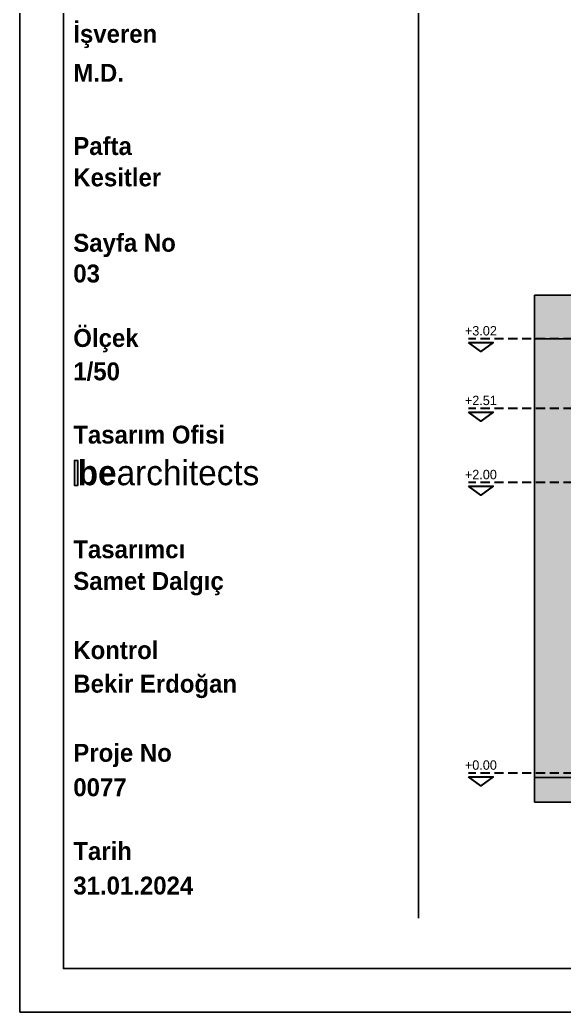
# Model space of a CAD drawing. Header units: millimetres. Extents: x 106699 to 122058, y 158555 to 162844.
# Drawn here: x 106699 to 107074, y 159502 to 160185 of the extents above; entities that cross this region are included whole.
import ezdxf

# ---------------------------------------------------------------- set-up
doc = ezdxf.new("R2010")
doc.units = ezdxf.units.MM
doc.linetypes.add('$0$3+1 daire1$0$HIDDEN', pattern=[9.525, 6.35, -3.175])
doc.layers.add('300_Z4_STR_F03$0$2-SPS-RCN', color=2, linetype='Continuous')
doc.layers.add('layout-BE', color=16, linetype='Continuous')
doc.layers.add('300_Z4_STR_F03$0$AUDIT_D_220920114151-103', color=251, linetype='Continuous', lineweight=5)
doc.layers.add('G-ANNO-SCHD', color=231, linetype='Continuous', lineweight=9)
doc.layers.add('area', color=200, linetype='Continuous', plot=False)
doc.styles.get("Standard").update_dxf_attribs({"font": 'arial.ttf'})

# ---------------------------------------------------------------- blocks, each defined once
blk = doc.blocks.new('bearchitects')
at = {"true_color": 0xe1a22d}
h = blk.add_hatch(color=42, dxfattribs=at)
h.dxf.hatch_style = 1
h.paths.add_polyline_path([(2.92, -22.16), (0, -22.16), (0, -0.3), (2.92, -0.3)])
at = {"color": 42, "true_color": 0xe1a22d}
blk.add_lwpolyline([(2.92, -22.16), (0, -22.16), (0, -0.3), (2.92, -0.3)], close=True, dxfattribs=at)
at = {"insert": (2.87, -0.14), "char_height": 21.8713, "attachment_point": 1}
blk.add_mtext_dynamic_manual_height_columns('{\\fManrope SemiBold|b0|i0|c162|p2;be\\fManrope Light|b0|i0|c0|p2;architects}', width=344.2949, gutter_width=119.39, heights=[0], dxfattribs=at)
blk = doc.blocks.new('Layout1')
at = {"layer": 'area'}
for points in [[(0, 1485), (0, 0), (2100, 0), (2100, 1485)], [(25.54, 1459.46), (25.54, 25.54), (2074.46, 25.54), (2074.46, 1459.46)]]:
    blk.add_lwpolyline(points, close=True, dxfattribs=at)
at = {"layer": 'layout-BE'}
blk.add_lwpolyline([(233.5, 1430), (233.5, 55)], dxfattribs=at)
at = {"xscale": 0.6682719254843443, "yscale": 0.6682719254843443, "zscale": 0.6682719254843443}
blk.add_blockref('bearchitects', (31.96, 323.52), dxfattribs=at)
at = {"char_height": 10.5, "attachment_point": 1}
for s, insert in [('{\\fManrope|b1|i0|c162|p2;İşveren}', (31.31, 578.61)), ('{\\fManrope Light|b1|i0|c162|p2;M.D.}', (31.31, 555.75)), ('{\\fManrope|b1|i0|c162|p2;Ölçek}', (31.31, 400.35)), ('{\\fManrope Light|b1|i0|c162|p2;1/50}', (31.31, 380.78)), ('{\\fManrope|b1|i0|c162|p2;Tasarım Ofisi}', (31.31, 343.71)), ('{\\fManrope|b1|i0|c162|p2;Tasarımcı}', (31.31, 276.53)), ('{\\fManrope Light|b1|i0|c162|p2;Samet Dalgıç}', (31.31, 257.95)), ('{\\fManrope|b1|i0|c162|p2;Kontrol}', (31.31, 217.42)), ('{\\fManrope Light|b1|i0|c162|p2;Bekir Erdoğan}', (31.31, 197.74)), ('{\\fManrope|b1|i0|c162|p2;Proje No}', (31.31, 157.25)), ('{\\fManrope Light|b1|i0|c162|p2;0077}', (31.31, 137.03)), ('{\\fManrope|b1|i0|c162|p2;Tarih}', (31.31, 99.67)), ('{\\fManrope Light|b1|i0|c162|p2;31.01.2024}', (31.31, 79.45))]:
    blk.add_mtext_dynamic_manual_height_columns(s, width=184.4275, gutter_width=62.5, heights=[0], dxfattribs=dict(at, insert=insert))

msp = doc.modelspace()

# ---------------------------------------------------------------- hatches: boundary and pattern name
at = {"layer": '300_Z4_STR_F03$0$AUDIT_D_220920114151-103', "true_color": 0x303030}
h = msp.add_hatch(color=250, dxfattribs=at)
h.dxf.hatch_style = 1
h.paths.add_polyline_path([(107053.39, 159965.32), (108224.03, 159965.32), (108224.51, 159965.32), (108710.88, 159965.32), (108710.88, 159995.32), (107053.39, 159995.32)])
h.paths.add_polyline_path([(108729.4, 159646.32), (107474.03, 159646.32), (107474.03, 159646.32), (107414.03, 159646.32), (107414.03, 159646.32), (107184.03, 159646.32), (107144.03, 159646.32), (107053.39, 159646.32), (107053.39, 159663.32), (108729.4, 159663.32)])
h.paths.add_polyline_path([(108729.4, 159660.32), (109087.39, 159660.32), (109087.39, 159646.32), (108729.4, 159646.32)])
h = msp.add_hatch(color=250, dxfattribs=at)
h.dxf.hatch_style = 1
h.paths.add_polyline_path([(107084.66, 159965.32), (107084.66, 159663.32), (107053.39, 159663.32), (107053.39, 159965.32)])

# ---------------------------------------------------------------- linework, layer by layer
at = {"layer": '300_Z4_STR_F03$0$2-SPS-RCN'}
for points in [[(107053.39, 159965.32), (108224.03, 159965.32), (108224.51, 159965.32), (108710.88, 159965.32), (108710.88, 159995.32), (107053.39, 159995.32)], [(107084.66, 159965.32), (107084.66, 159663.32), (107053.39, 159663.32), (107053.39, 159965.32)]]:
    msp.add_lwpolyline(points, close=True, dxfattribs=at)
msp.add_lwpolyline([(108729.4, 159646.32), (107474.03, 159646.32), (107474.03, 159646.32), (107414.03, 159646.32), (107414.03, 159646.32), (107184.03, 159646.32), (107184.03, 159646.32), (107144.03, 159646.32), (107053.39, 159646.32), (107053.39, 159663.32), (108729.4, 159663.32), (108729.4, 159646.32)], dxfattribs=at)
at = {"layer": 'G-ANNO-SCHD', "color": 22, "linetype": '$0$3+1 daire1$0$HIDDEN', "lineweight": 30, "true_color": 0xbd342c}
for p, q in [((107108.3, 159965.32), (107007.84, 159965.32)), ((107108.3, 159917.37), (107007.84, 159917.37)), ((107108.3, 159866.32), (107007.84, 159866.32)), ((107108.3, 159666.32), (107007.84, 159666.32))]:
    msp.add_line(p, q, dxfattribs=at)
at = {"layer": 'G-ANNO-SCHD', "color": 22, "lineweight": 30, "true_color": 0xbd342c}
for points in [[(107007.84, 159962.83), (107024.8, 159962.83), (107016.32, 159956.61), (107007.84, 159962.83)], [(107007.84, 159914.88), (107024.8, 159914.88), (107016.32, 159908.67), (107007.84, 159914.88)], [(107007.84, 159663.83), (107024.8, 159663.83), (107016.32, 159657.61), (107007.84, 159663.83)]]:
    msp.add_lwpolyline(points, dxfattribs=at)
at = {"layer": 'G-ANNO-SCHD', "color": 22, "lineweight": 30, "true_color": 0xbd342c, "elevation": 0}
msp.add_lwpolyline([(107007.84, 159863.83), (107024.8, 159863.83), (107016.32, 159857.61), (107007.84, 159863.83)], dxfattribs=at)

# ---------------------------------------------------------------- block references
at = {"xscale": 1.174797441050893, "yscale": 1.174797441050893, "zscale": 1.174797441050893}
msp.add_blockref('Layout1', (106699.08, 159501.7), dxfattribs=at)

# ---------------------------------------------------------------- texts
at = {"char_height": 12.3354, "attachment_point": 1}
for s, width, insert in [('{\\fManrope|b1|i0|c162|p2;Pafta}', 216.665, (106735.86, 160104.17)), ('{\\fManrope Light|b1|i0|c162|p2;Kesitler}', 231.7377, (106735.85, 160082.59)), ('{\\fManrope|b1|i0|c162|p2;Sayfa No}', 216.665, (106735.86, 160037.59)), ('{\\fManrope Light|b1|i0|c162|p2;03}', 216.665, (106735.86, 160016.44))]:
    msp.add_mtext_dynamic_manual_height_columns(s, width=width, gutter_width=73.42, heights=[0], dxfattribs=dict(at, insert=insert))
at = {"layer": 'G-ANNO-SCHD', "color": 22, "linetype": '$0$3+1 daire1$0$HIDDEN', "lineweight": 30, "char_height": 6.5, "width": 137.26, "attachment_point": 1}
for s, insert in [('{\\fManrope Light|b0|i0|c162|p2;+3.02}', (107005.45, 159974.08, -17.46)), ('{\\fManrope Light|b0|i0|c162|p2;+2.51}', (107005.45, 159926.14, -17.46)), ('{\\fManrope Light|b0|i0|c162|p2;+2.00}', (107005.45, 159875.08, -17.46)), ('{\\fManrope Light|b0|i0|c162|p2;+0.00}', (107005.45, 159675.08, -17.46))]:
    msp.add_mtext(s, dxfattribs=dict(at, insert=insert))

doc.saveas('drawing.dxf')
